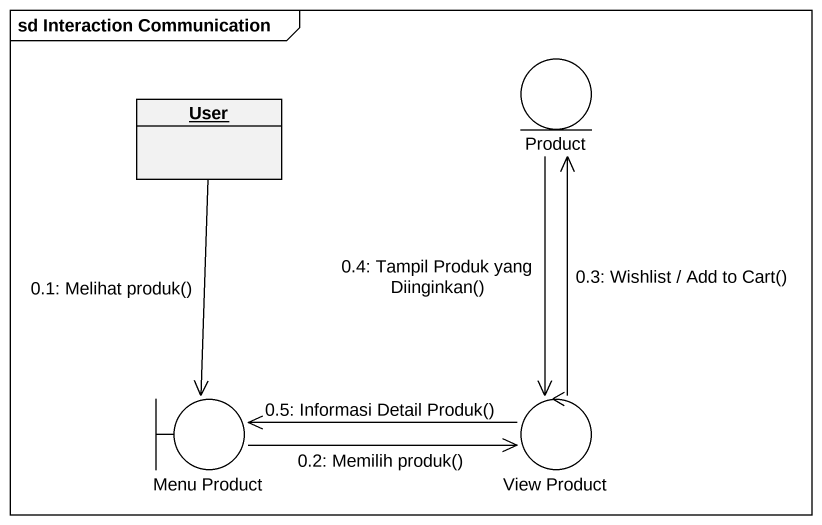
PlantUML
@startuml
mainframe sd Interaction Communication
allowmixing
hide circle
hide empty members
entity Product
object User
boundary "Menu Product" as Menu_Product
control "View Product" as View_Product
User --> Menu_Product : 0.1: Melihat produk()
Menu_Product -right-> View_Product : 0.2: Memilih produk()
View_Product -up-> Product : 0.3: Wishlist / Add to Cart()
Product --> View_Product : 0.4: Tampil Produk yang Diinginkan()
View_Product -left-> Menu_Product : 0.5: Informasi Detail Produk()
@enduml
